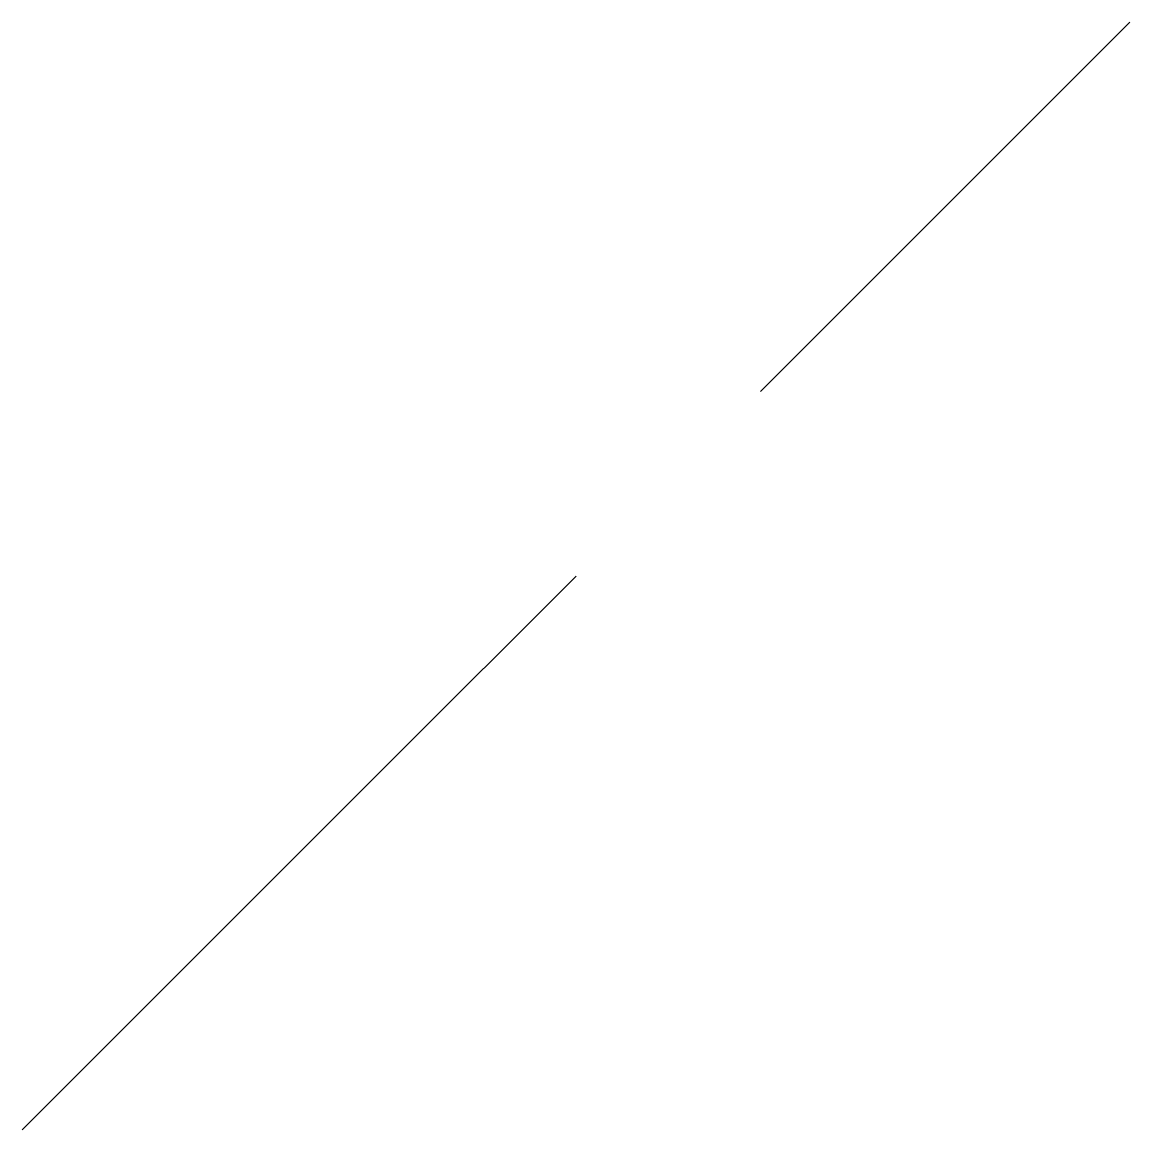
# Model space of a CAD drawing. Header units: metres. Extents: x 0 to 6, y 0 to 6.
import ezdxf

# ---------------------------------------------------------------- set-up
doc = ezdxf.new("R2010")
doc.units = ezdxf.units.M
doc.layers.add('VISTA', color=7, linetype='CONTINUOUS')
doc.layers.add('VISTA_1', color=7, linetype='CONTINUOUS')

msp = doc.modelspace()

# ---------------------------------------------------------------- linework, layer by layer
at = {"layer": 'VISTA'}
for p, q in [((2, 2), (3, 3)), ((1, 1), (2, 2))]:
    msp.add_line(p, q, dxfattribs=at)
at = {"layer": 'VISTA_1'}
for p, q in [((5, 5), (6, 6)), ((4, 4), (5, 5)), ((0, 0), (1, 1))]:
    msp.add_line(p, q, dxfattribs=at)

doc.saveas('drawing.dxf')
